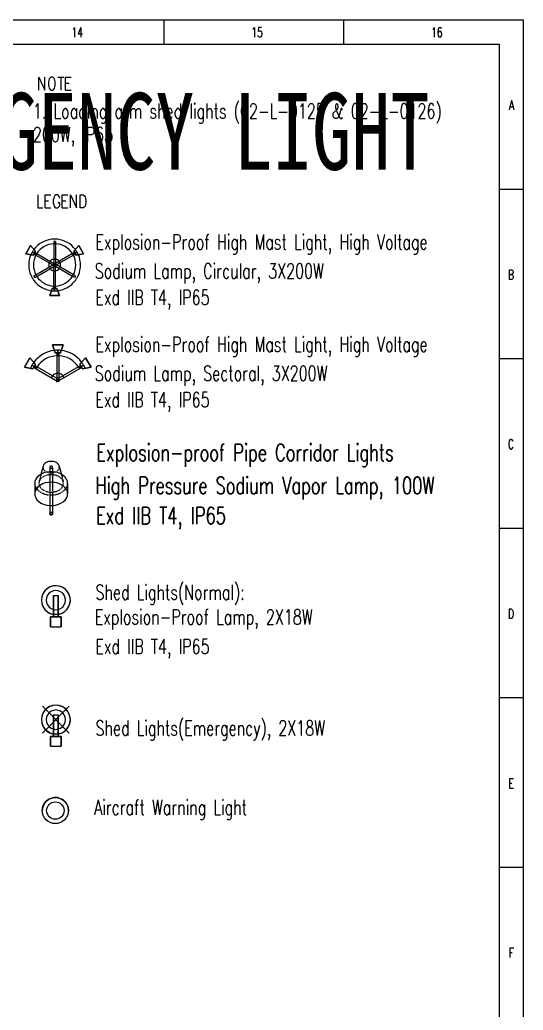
# Model space of a CAD drawing. Header units: millimetres. Extents: x -10610309 to -7681154, y 4147866 to 4574587.
# Drawn here: x -8578628 to -8474613, y 4370126 to 4574587 of the extents above; entities that cross this region are included whole.
import ezdxf
from ezdxf.enums import TextEntityAlignment as Align

# ---------------------------------------------------------------- set-up
doc = ezdxf.new("R2010")
doc.units = ezdxf.units.MM
for name, color, linetype in [('Layer 1', 7, 'Continuous'), ('LGT1', 7, 'Continuous'), ('照明平面设备层', 1, 'Continuous')]:
    doc.layers.add(name, color=color, linetype=linetype)
doc.styles.add('HZTXT', font='simplexs.shx', dxfattribs={"width": 0.7, "bigfont": 'hztxt.shx'})
doc.styles.get("Standard").update_dxf_attribs({"font": 'romanc.SHX', "width": 0.75, "bigfont": 'hztxt.shx'})
doc.styles.add('TEG BORDER', font='txt_qlt.shx', dxfattribs={"width": 0.7, "bigfont": 'hztxt.shx'})

# ---------------------------------------------------------------- blocks, each defined once
blk = doc.blocks.new('TEG BORDER A2')
for p, q in [((519.75, 420), (519.75, 415)), ((556.87, 420), (556.87, 415)), ((594, 385), (589, 385)), ((594, 350), (589, 350)), ((594, 315), (589, 315)), ((594, 280), (589, 280)), ((594, 245), (589, 245))]:
    blk.add_line(p, q)
at = {"color": 5, "lineweight": 15}
blk.add_lwpolyline([(0, 420), (594, 420), (594, 0), (0, 0)], close=True, dxfattribs=at)
blk.add_lwpolyline([(5, 415), (589, 415), (589, 5), (5, 5)], close=True)
at = {"char_height": 2, "width": 2, "style": 'TEG BORDER'}
for s, insert, attachment_point in [('\\pi-0.033333;14', (500.67, 418.41), 1), ('\\pi2.2204e-016;15', (537.8, 418.41), 1), ('\\pi0.033333;16', (574.92, 418.41), 1), ('A', (592.09, 403.39), 3), ('B', (592.09, 368.39), 3), ('C', (592.09, 333.39), 3), ('D', (592.09, 298.39), 3), ('E', (592.09, 263.39), 3), ('F', (592.09, 228.39), 3)]:
    blk.add_mtext(s, dxfattribs=dict(at, insert=insert, attachment_point=attachment_point))

msp = doc.modelspace()

# ---------------------------------------------------------------- linework, layer by layer
at = {"layer": 'Layer 1', "color": 0, "lineweight": 5}
for points in [[(-8574686, 4560063), (-8574686, 4562766), (-8573422, 4560063), (-8573422, 4562766)], [(-8572201, 4562766), (-8572376, 4562635), (-8572550, 4562374), (-8572637, 4562112), (-8572725, 4561720), (-8572725, 4561110), (-8572637, 4560717), (-8572550, 4560456), (-8572376, 4560194), (-8572201, 4560063), (-8571809, 4560063), (-8571635, 4560194), (-8571460, 4560456), (-8571373, 4560717), (-8571286, 4561110), (-8571286, 4561720), (-8571373, 4562112), (-8571460, 4562374), (-8571635, 4562635), (-8571809, 4562766), (-8572201, 4562766)], [(-8570763, 4562766), (-8569499, 4562766)], [(-8570153, 4562766), (-8570153, 4560063)], [(-8569150, 4560063), (-8569150, 4562766), (-8568017, 4562766)], [(-8569150, 4561502), (-8568453, 4561502)], [(-8569150, 4560063), (-8568017, 4560063)], [(-8574897, 4538446), (-8574897, 4535787), (-8573851, 4535787)], [(-8573415, 4535787), (-8573415, 4538446), (-8572238, 4538446)], [(-8573415, 4537182), (-8572674, 4537182)], [(-8570363, 4537793), (-8570451, 4538054), (-8570625, 4538316), (-8570799, 4538446), (-8571192, 4538446), (-8571366, 4538316), (-8571540, 4538054), (-8571628, 4537793), (-8571715, 4537400), (-8571715, 4536790), (-8571628, 4536397), (-8571540, 4536136), (-8571366, 4535918), (-8571192, 4535787), (-8570799, 4535787), (-8570625, 4535918), (-8570451, 4536136), (-8570363, 4536397), (-8570363, 4536790), (-8570799, 4536790)], [(-8569840, 4535787), (-8569840, 4538446), (-8568707, 4538446)], [(-8569840, 4537182), (-8569143, 4537182)], [(-8568140, 4535787), (-8568140, 4538446), (-8566920, 4535787), (-8566920, 4538446)], [(-8566179, 4535787), (-8566179, 4538446), (-8565568, 4538446), (-8565307, 4538316), (-8565133, 4538054), (-8565045, 4537793), (-8564958, 4537400), (-8564958, 4536790), (-8565045, 4536397), (-8565133, 4536136), (-8565307, 4535918), (-8565568, 4535787), (-8566179, 4535787)], [(-8573415, 4535787), (-8572238, 4535787)], [(-8569840, 4535787), (-8568707, 4535787)]]:
    msp.add_lwpolyline(points, dxfattribs=at)
at = {"layer": 'Layer 1', "color": 1, "lineweight": 5}
for points in [[(-8573806, 4482435), (-8574252, 4480751), (-8574301, 4480602)], [(-8573806, 4482435), (-8573856, 4482286)], [(-8573856, 4482236), (-8573806, 4482088)], [(-8570489, 4482435), (-8570588, 4482682), (-8570687, 4482880), (-8570885, 4483029), (-8571132, 4483177), (-8571380, 4483326), (-8571677, 4483376), (-8571974, 4483425), (-8572321, 4483425), (-8572618, 4483376), (-8572915, 4483326), (-8573163, 4483177), (-8573410, 4483029), (-8573608, 4482880), (-8573757, 4482682), (-8573806, 4482435)], [(-8573806, 4481989), (-8573757, 4481890)], [(-8573707, 4481840), (-8573707, 4481742), (-8573657, 4481692)], [(-8572321, 4482385), (-8572370, 4482385), (-8572420, 4482336), (-8572420, 4482286)], [(-8572420, 4482236), (-8572420, 4482138)], [(-8572420, 4482187), (-8572420, 4482138), (-8572370, 4482138), (-8572321, 4482088)], [(-8572420, 4482039), (-8572420, 4481890)], [(-8572420, 4481840), (-8572420, 4481692)], [(-8572123, 4482435), (-8572271, 4482435)], [(-8572271, 4482039), (-8572123, 4482039)], [(-8571974, 4482385), (-8572023, 4482435), (-8572073, 4482435)], [(-8572073, 4482039), (-8572023, 4482039), (-8571974, 4482088)], [(-8571875, 4482236), (-8571875, 4482336), (-8571925, 4482336)], [(-8571925, 4482138), (-8571875, 4482187), (-8571875, 4482236)], [(-8571875, 4482236), (-8571875, 4482138)], [(-8571875, 4482039), (-8571875, 4481890)], [(-8571875, 4481840), (-8571875, 4481692)], [(-8570637, 4481692), (-8570588, 4481791)], [(-8570538, 4481890), (-8570489, 4481989)], [(-8570489, 4482385), (-8570489, 4482435)], [(-8570489, 4482435), (-8570043, 4480751), (-8569993, 4480602)], [(-8570489, 4482088), (-8570439, 4482236)], [(-8570439, 4482236), (-8570439, 4482286)], [(-8568755, 4478721), (-8568755, 4478870), (-8568805, 4479315), (-8569003, 4479761), (-8569251, 4480157), (-8569647, 4480504), (-8570092, 4480801), (-8570637, 4481048), (-8571231, 4481197), (-8571826, 4481246), (-8572469, 4481246), (-8573064, 4481197), (-8573657, 4481048), (-8574202, 4480801), (-8574648, 4480504), (-8575044, 4480157), (-8575292, 4479761), (-8575490, 4479315), (-8575539, 4478870)], [(-8574499, 4479761), (-8574549, 4479612)], [(-8574450, 4479959), (-8574499, 4479810)], [(-8574401, 4480157), (-8574450, 4480008)], [(-8574351, 4480355), (-8574401, 4480206)], [(-8574351, 4479810), (-8574401, 4479711)], [(-8574301, 4480553), (-8574351, 4480404)], [(-8574202, 4479959), (-8574301, 4479860)], [(-8574004, 4480058), (-8574153, 4480008)], [(-8573856, 4480206), (-8573955, 4480108)], [(-8573657, 4480305), (-8573806, 4480256)], [(-8573608, 4481642), (-8573559, 4481543), (-8573509, 4481543)], [(-8573509, 4480404), (-8573608, 4480355)], [(-8573460, 4481494), (-8573360, 4481395)], [(-8573311, 4480454), (-8573410, 4480454)], [(-8573311, 4481345), (-8573163, 4481296)], [(-8573113, 4480553), (-8573212, 4480504)], [(-8573113, 4481246), (-8573064, 4481246), (-8573014, 4481197)], [(-8572915, 4480602), (-8572964, 4480602), (-8573014, 4480553)], [(-8572915, 4481197), (-8572816, 4481147)], [(-8572667, 4480652), (-8572816, 4480602)], [(-8572717, 4481098), (-8572618, 4481098)], [(-8572469, 4480652), (-8572618, 4480652)], [(-8572519, 4481048), (-8572370, 4481048)], [(-8572420, 4481642), (-8572420, 4481494)], [(-8572420, 4481444), (-8572420, 4481296)], [(-8572420, 4481197), (-8572420, 4481098)], [(-8572420, 4480998), (-8572420, 4480850)], [(-8572420, 4480801), (-8572420, 4480652)], [(-8572271, 4480652), (-8572420, 4480652)], [(-8572420, 4480602), (-8572420, 4480454)], [(-8572420, 4480404), (-8572420, 4480256)], [(-8572420, 4480157), (-8572420, 4480058)], [(-8572420, 4479959), (-8572420, 4479810)], [(-8572420, 4479761), (-8572420, 4479612)], [(-8572321, 4481048), (-8572172, 4481048)], [(-8572073, 4480652), (-8572222, 4480652)], [(-8572123, 4481048), (-8571974, 4481048)], [(-8571875, 4480652), (-8571974, 4480652)], [(-8571925, 4481048), (-8571776, 4481048)], [(-8571875, 4481642), (-8571875, 4481494)], [(-8571875, 4481444), (-8571875, 4481296)], [(-8571875, 4481197), (-8571875, 4481098)], [(-8571875, 4480998), (-8571875, 4480850)], [(-8571875, 4480801), (-8571875, 4480652)], [(-8571875, 4480602), (-8571875, 4480454)], [(-8571875, 4480404), (-8571875, 4480256)], [(-8571875, 4480157), (-8571875, 4480058)], [(-8571875, 4479959), (-8571875, 4479810)], [(-8571875, 4479761), (-8571875, 4479612)], [(-8571627, 4480652), (-8571776, 4480652)], [(-8571726, 4481098), (-8571578, 4481098)], [(-8571429, 4480602), (-8571529, 4480602), (-8571578, 4480652)], [(-8571479, 4481147), (-8571380, 4481197)], [(-8571231, 4480553), (-8571380, 4480602)], [(-8571281, 4481197), (-8571182, 4481246)], [(-8571033, 4480504), (-8571083, 4480504), (-8571182, 4480553)], [(-8571132, 4481296), (-8570984, 4481345)], [(-8570835, 4480404), (-8570984, 4480454)], [(-8570934, 4481395), (-8570835, 4481494)], [(-8570786, 4481543), (-8570736, 4481593), (-8570687, 4481642)], [(-8570637, 4480355), (-8570687, 4480355), (-8570786, 4480404)], [(-8570489, 4480206), (-8570588, 4480305)], [(-8570291, 4480108), (-8570439, 4480206)], [(-8570142, 4479959), (-8570241, 4480058)], [(-8569993, 4479810), (-8569993, 4479860), (-8570092, 4479909)], [(-8569993, 4480553), (-8569944, 4480404)], [(-8569944, 4480355), (-8569894, 4480206)], [(-8569894, 4479662), (-8569944, 4479761)], [(-8569894, 4480157), (-8569845, 4480008)], [(-8569845, 4479959), (-8569795, 4479810)], [(-8569795, 4479761), (-8569746, 4479612)], [(-8568755, 4476740), (-8568805, 4477186), (-8569003, 4477632), (-8569300, 4478028), (-8569696, 4478374), (-8570192, 4478671), (-8570786, 4478919), (-8571429, 4479067), (-8572073, 4479117), (-8572717, 4479067), (-8573360, 4478968), (-8573905, 4478770), (-8574450, 4478473), (-8574895, 4478127), (-8575193, 4477730), (-8575440, 4477285), (-8575539, 4476839), (-8575490, 4476394), (-8575341, 4475948), (-8575094, 4475502), (-8574698, 4475156), (-8574252, 4474809), (-8573707, 4474561), (-8573064, 4474413), (-8572420, 4474314)], [(-8575539, 4478870), (-8575539, 4478721)], [(-8575539, 4478870), (-8575539, 4476740)], [(-8575490, 4478671), (-8575490, 4478523)], [(-8575490, 4478424), (-8575440, 4478325)], [(-8575391, 4478226), (-8575341, 4478127)], [(-8575341, 4478077), (-8575292, 4478028), (-8575242, 4477929)], [(-8575242, 4477879), (-8575143, 4477780)], [(-8575094, 4477730), (-8575044, 4477632), (-8574995, 4477582)], [(-8574698, 4479067), (-8574698, 4478919)], [(-8574698, 4478820), (-8574698, 4478721)], [(-8574598, 4479315), (-8574648, 4479216)], [(-8574648, 4479266), (-8574648, 4479117)], [(-8574648, 4478622), (-8574648, 4478523)], [(-8574549, 4479563), (-8574598, 4479414)], [(-8574549, 4479464), (-8574598, 4479364), (-8574598, 4479315)], [(-8574598, 4478424), (-8574598, 4478374), (-8574549, 4478325)], [(-8574450, 4479612), (-8574499, 4479513)], [(-8574499, 4478226), (-8574450, 4478127)], [(-8574401, 4478077), (-8574351, 4477978)], [(-8574301, 4477929), (-8574202, 4477830)], [(-8574153, 4477780), (-8574004, 4477681)], [(-8572420, 4479563), (-8572420, 4479414)], [(-8572420, 4479315), (-8572420, 4479216)], [(-8572420, 4479117), (-8572420, 4478968)], [(-8572420, 4478919), (-8572420, 4478770)], [(-8572420, 4478721), (-8572420, 4478572)], [(-8572420, 4478523), (-8572420, 4478374)], [(-8572420, 4478275), (-8572420, 4478176)], [(-8572420, 4478077), (-8572420, 4477929)], [(-8572420, 4477879), (-8572420, 4477730)], [(-8572420, 4477681), (-8572420, 4477533)], [(-8571875, 4479563), (-8571875, 4479414)], [(-8571875, 4479315), (-8571875, 4479216)], [(-8571875, 4479117), (-8571875, 4478968)], [(-8571875, 4478919), (-8571875, 4478770)], [(-8571875, 4478721), (-8571875, 4478572)], [(-8571875, 4478523), (-8571875, 4478374)], [(-8571875, 4478275), (-8571875, 4478176)], [(-8571875, 4478077), (-8571875, 4477929)], [(-8571875, 4477879), (-8571875, 4477730)], [(-8571875, 4477681), (-8571875, 4477533)], [(-8570241, 4477681), (-8570142, 4477780)], [(-8570092, 4477830), (-8569993, 4477929)], [(-8569944, 4477978), (-8569894, 4478077)], [(-8569746, 4479513), (-8569795, 4479563), (-8569845, 4479612)], [(-8569845, 4478127), (-8569795, 4478226), (-8569746, 4478275)], [(-8569746, 4479563), (-8569696, 4479414)], [(-8569696, 4479315), (-8569746, 4479414)], [(-8569746, 4478325), (-8569696, 4478473)], [(-8569696, 4479315), (-8569647, 4479216)], [(-8569647, 4479117), (-8569647, 4479216)], [(-8569597, 4478870), (-8569647, 4479018)], [(-8569647, 4478721), (-8569597, 4478870)], [(-8569647, 4478523), (-8569647, 4478671)], [(-8569300, 4477582), (-8569251, 4477632), (-8569201, 4477730)], [(-8569152, 4477780), (-8569053, 4477879)], [(-8569053, 4477929), (-8569003, 4478028), (-8568954, 4478077)], [(-8568954, 4478127), (-8568904, 4478226)], [(-8568855, 4478325), (-8568805, 4478424)], [(-8568805, 4478523), (-8568805, 4478671)], [(-8568755, 4478870), (-8568755, 4476740)], [(-8574945, 4477533), (-8574846, 4477433)], [(-8574797, 4477433), (-8574698, 4477334)], [(-8574648, 4477285), (-8574549, 4477186)], [(-8574499, 4477136), (-8574351, 4477087)], [(-8574301, 4477037), (-8574202, 4476988)], [(-8574153, 4476938), (-8574004, 4476889)], [(-8573955, 4477632), (-8573856, 4477533)], [(-8573955, 4476839), (-8573806, 4476790)], [(-8573806, 4477533), (-8573657, 4477433)], [(-8573757, 4476790), (-8573657, 4476740), (-8573608, 4476740)], [(-8573608, 4477433), (-8573509, 4477334)], [(-8573559, 4476691), (-8573410, 4476641)], [(-8573410, 4477334), (-8573311, 4477285)], [(-8573360, 4476641), (-8573212, 4476592)], [(-8573212, 4477236), (-8573113, 4477236)], [(-8573163, 4476592), (-8573064, 4476592), (-8573014, 4476542)], [(-8573014, 4477186), (-8572915, 4477186)], [(-8572964, 4476542), (-8572816, 4476542)], [(-8572816, 4477136), (-8572667, 4477136)], [(-8572717, 4476542), (-8572618, 4476493)], [(-8572618, 4477136), (-8572519, 4477087), (-8572469, 4477087)], [(-8572519, 4476493), (-8572370, 4476493)], [(-8572420, 4477483), (-8572420, 4477334)], [(-8572420, 4477236), (-8572420, 4477087)], [(-8572420, 4477087), (-8572271, 4477087)], [(-8572420, 4477037), (-8572420, 4476889)], [(-8572420, 4476839), (-8572420, 4472878)], [(-8572321, 4476493), (-8572172, 4476493)], [(-8572222, 4477087), (-8572073, 4477087)], [(-8572123, 4476493), (-8571974, 4476493)], [(-8571974, 4477087), (-8571875, 4477087)], [(-8571925, 4476493), (-8571776, 4476493)], [(-8571875, 4477483), (-8571875, 4477334)], [(-8571875, 4477236), (-8571875, 4477087)], [(-8571875, 4477037), (-8571875, 4476889)], [(-8571875, 4476839), (-8571875, 4472878)], [(-8571875, 4474314), (-8571231, 4474413), (-8570637, 4474561), (-8570142, 4474809), (-8569647, 4475106), (-8569251, 4475453), (-8569003, 4475849), (-8568805, 4476295), (-8568755, 4476740)], [(-8571776, 4477087), (-8571627, 4477136)], [(-8571677, 4476493), (-8571578, 4476542)], [(-8571578, 4477136), (-8571429, 4477136)], [(-8571479, 4476542), (-8571330, 4476542)], [(-8571380, 4477186), (-8571231, 4477186)], [(-8571281, 4476542), (-8571231, 4476592), (-8571132, 4476592)], [(-8571182, 4477236), (-8571033, 4477236)], [(-8571083, 4476592), (-8570934, 4476641)], [(-8570984, 4477285), (-8570835, 4477334)], [(-8570885, 4476641), (-8570736, 4476691)], [(-8570786, 4477384), (-8570687, 4477433), (-8570637, 4477433)], [(-8570687, 4476740), (-8570637, 4476740), (-8570538, 4476790)], [(-8570588, 4477433), (-8570489, 4477533)], [(-8570489, 4476790), (-8570340, 4476839)], [(-8570439, 4477582), (-8570291, 4477632)], [(-8570291, 4476889), (-8570142, 4476938)], [(-8570092, 4476988), (-8569993, 4477037)], [(-8569944, 4477087), (-8569795, 4477136)], [(-8569746, 4477186), (-8569647, 4477285)], [(-8569597, 4477334), (-8569498, 4477433)], [(-8569449, 4477433), (-8569350, 4477533)], [(-8572420, 4474314), (-8572271, 4474314)], [(-8572222, 4474314), (-8572073, 4474314)], [(-8572023, 4474314), (-8571875, 4474314)], [(-8572469, 4472730), (-8572519, 4472680), (-8572519, 4472630)], [(-8572469, 4472730), (-8572519, 4472680), (-8572519, 4472630)], [(-8572519, 4472630), (-8572519, 4472581), (-8572469, 4472581)], [(-8572519, 4472630), (-8572519, 4472581), (-8572469, 4472581)], [(-8572321, 4472828), (-8572420, 4472828), (-8572420, 4472779)], [(-8572321, 4472828), (-8572420, 4472828), (-8572420, 4472779)], [(-8572321, 4472779), (-8572370, 4472779), (-8572420, 4472730), (-8572420, 4472680)], [(-8572420, 4472779), (-8572420, 4472630)], [(-8572420, 4472581), (-8572420, 4472531), (-8572370, 4472531), (-8572321, 4472482)], [(-8572420, 4472482), (-8572370, 4472432), (-8572321, 4472432)], [(-8572420, 4472482), (-8572370, 4472432), (-8572321, 4472432)], [(-8572123, 4472878), (-8572271, 4472878)], [(-8572123, 4472878), (-8572271, 4472878)], [(-8572123, 4472828), (-8572271, 4472828)], [(-8572271, 4472482), (-8572222, 4472432), (-8572123, 4472432)], [(-8572271, 4472383), (-8572123, 4472383)], [(-8572271, 4472383), (-8572123, 4472383)], [(-8571925, 4472828), (-8571974, 4472878), (-8572073, 4472878)], [(-8571925, 4472828), (-8571974, 4472878), (-8572073, 4472878)], [(-8571974, 4472779), (-8572023, 4472828), (-8572073, 4472828)], [(-8572073, 4472432), (-8572023, 4472432), (-8571974, 4472482)], [(-8572073, 4472383), (-8572023, 4472383), (-8571974, 4472432), (-8571925, 4472432)], [(-8572073, 4472383), (-8572023, 4472383), (-8571974, 4472432), (-8571925, 4472432)], [(-8571875, 4472630), (-8571875, 4472730), (-8571925, 4472730)], [(-8571925, 4472531), (-8571875, 4472581), (-8571875, 4472630)], [(-8571776, 4472680), (-8571826, 4472730), (-8571875, 4472779)], [(-8571875, 4472779), (-8571875, 4472630)], [(-8571776, 4472680), (-8571826, 4472730), (-8571875, 4472779)], [(-8571875, 4472482), (-8571826, 4472531), (-8571826, 4472581), (-8571776, 4472581)], [(-8571875, 4472482), (-8571826, 4472531), (-8571826, 4472581), (-8571776, 4472581)], [(-8568184, 4454576), (-8568227, 4455274), (-8568402, 4455927), (-8568751, 4456494), (-8569186, 4457017), (-8569753, 4457410), (-8570407, 4457671), (-8571061, 4457758), (-8571758, 4457715), (-8572412, 4457497), (-8572979, 4457148), (-8573459, 4456668), (-8573851, 4456102), (-8574069, 4455448), (-8574156, 4454794)], [(-8568184, 4454794), (-8568271, 4455448), (-8568489, 4456058), (-8568838, 4456625), (-8569317, 4457104), (-8569884, 4457453), (-8570494, 4457671), (-8571192, 4457758), (-8571845, 4457671), (-8572456, 4457453), (-8573023, 4457104), (-8573502, 4456625), (-8573851, 4456058), (-8574069, 4455448), (-8574156, 4454794), (-8574069, 4454097), (-8573851, 4453486), (-8573502, 4452919), (-8573023, 4452440), (-8572456, 4452091), (-8571845, 4451873), (-8571192, 4451786), (-8570494, 4451873), (-8569884, 4452091), (-8569317, 4452440), (-8568838, 4452919), (-8568489, 4453486), (-8568271, 4454097), (-8568184, 4454794)], [(-8569186, 4454794), (-8569230, 4455274), (-8569448, 4455797), (-8569753, 4456189), (-8570189, 4456494), (-8570668, 4456712), (-8571192, 4456756), (-8571671, 4456712), (-8572151, 4456494), (-8572587, 4456189), (-8572892, 4455797), (-8573110, 4455274), (-8573153, 4454794), (-8573110, 4454271), (-8572892, 4453791), (-8572587, 4453355), (-8572151, 4453050), (-8571671, 4452876), (-8571192, 4452789), (-8570668, 4452876), (-8570189, 4453050), (-8569753, 4453355), (-8569448, 4453791), (-8569230, 4454271), (-8569186, 4454794)], [(-8571671, 4455753), (-8571671, 4451307)], [(-8570668, 4451307), (-8571671, 4451307), (-8571671, 4455753)], [(-8570668, 4451307), (-8570668, 4455753), (-8570668, 4451612), (-8570668, 4451307), (-8571671, 4451307)], [(-8571671, 4455753), (-8570668, 4455753)], [(-8571671, 4455753), (-8570668, 4455753)], [(-8574156, 4454794), (-8574069, 4454097), (-8573851, 4453443), (-8573459, 4452832), (-8572935, 4452397), (-8572325, 4452048), (-8571671, 4451830)], [(-8570451, 4451873), (-8569884, 4452091), (-8569317, 4452440), (-8568881, 4452876), (-8568532, 4453399), (-8568315, 4453966), (-8568184, 4454576)], [(-8572281, 4449301), (-8572281, 4451307), (-8570058, 4451307), (-8570058, 4449301)], [(-8572281, 4451307), (-8572281, 4449301)], [(-8570058, 4451307), (-8572281, 4451307)], [(-8570451, 4451873), (-8570668, 4451830), (-8571671, 4451830)], [(-8570058, 4449301), (-8570058, 4451307)], [(-8572281, 4449301), (-8570058, 4449301)], [(-8572281, 4449301), (-8570058, 4449301)], [(-8568184, 4429888), (-8568227, 4430585), (-8568402, 4431239), (-8568751, 4431850), (-8569186, 4432329), (-8569753, 4432721), (-8570407, 4432983), (-8571061, 4433113), (-8571758, 4433027), (-8572412, 4432852), (-8572979, 4432460), (-8573459, 4432024), (-8573851, 4431414), (-8574069, 4430803), (-8574156, 4430106)], [(-8568184, 4430106), (-8568271, 4430760), (-8568489, 4431414), (-8568838, 4431980), (-8569317, 4432460), (-8569884, 4432808), (-8570494, 4433027), (-8571192, 4433113), (-8571845, 4433027), (-8572456, 4432808), (-8573023, 4432460), (-8573502, 4431980), (-8573851, 4431414), (-8574069, 4430760), (-8574156, 4430106), (-8574069, 4429452), (-8573851, 4428798), (-8573502, 4428231), (-8573023, 4427752), (-8572456, 4427403), (-8571845, 4427185), (-8571192, 4427142), (-8570494, 4427185), (-8569884, 4427403), (-8569317, 4427752), (-8568838, 4428231), (-8568489, 4428798), (-8568271, 4429452), (-8568184, 4430106)], [(-8573938, 4427316), (-8568402, 4432896)], [(-8573938, 4432896), (-8568402, 4427316)], [(-8569186, 4430106), (-8569230, 4430629), (-8569448, 4431108), (-8569753, 4431501), (-8570189, 4431850), (-8570668, 4432024), (-8571192, 4432111), (-8571671, 4432024), (-8572151, 4431850), (-8572587, 4431501), (-8572892, 4431108), (-8573110, 4430629), (-8573153, 4430106), (-8573110, 4429583), (-8572892, 4429103), (-8572587, 4428711), (-8572151, 4428362), (-8571671, 4428188), (-8571192, 4428101), (-8570668, 4428188), (-8570189, 4428362), (-8569753, 4428711), (-8569448, 4429103), (-8569230, 4429583), (-8569186, 4430106)], [(-8571671, 4431108), (-8571671, 4426618)], [(-8570668, 4426618), (-8571671, 4426618), (-8571671, 4431108)], [(-8570668, 4426618), (-8570668, 4431108), (-8570668, 4426923), (-8570668, 4426618), (-8571671, 4426618)], [(-8571671, 4431108), (-8570668, 4431108)], [(-8571671, 4431108), (-8570668, 4431108)], [(-8574156, 4430106), (-8574069, 4429408), (-8573851, 4428754), (-8573459, 4428188), (-8572935, 4427708), (-8572325, 4427359), (-8571671, 4427142)], [(-8570451, 4427229), (-8569884, 4427403), (-8569317, 4427752), (-8568881, 4428188), (-8568532, 4428711), (-8568315, 4429278), (-8568184, 4429888)], [(-8572281, 4424613), (-8572281, 4426618), (-8570058, 4426618), (-8570058, 4424613)], [(-8572281, 4426618), (-8572281, 4424613)], [(-8570058, 4426618), (-8572281, 4426618)], [(-8570451, 4427229), (-8570668, 4427142), (-8571671, 4427142)], [(-8570058, 4424613), (-8570058, 4426618)], [(-8572281, 4424613), (-8570058, 4424613)], [(-8572281, 4424613), (-8570058, 4424613)]]:
    msp.add_lwpolyline(points, dxfattribs=at)
at = {"layer": '照明平面设备层', "color": 1, "linetype": 'Continuous'}
for p, q in [((-8571233, 4528833), (-8571622, 4528833)), ((-8571622, 4528833), (-8571428, 4528833)), ((-8571233, 4528833), (-8571622, 4528833)), ((-8571622, 4528833), (-8571428, 4528833)), ((-8571622, 4528833), (-8571622, 4528343)), ((-8571428, 4528833), (-8571233, 4528833)), ((-8571428, 4528833), (-8571233, 4528833)), ((-8571233, 4528833), (-8571233, 4528343)), ((-8577385, 4526290), (-8576413, 4527974)), ((-8576413, 4527974), (-8577385, 4526290)), ((-8576413, 4527974), (-8577385, 4526290)), ((-8577385, 4526290), (-8576413, 4527974)), ((-8576413, 4527974), (-8575394, 4526824)), ((-8576413, 4527974), (-8575394, 4526824)), ((-8575394, 4526824), (-8576413, 4527974)), ((-8576413, 4527974), (-8575394, 4526824)), ((-8575880, 4525982), (-8575394, 4526824)), ((-8575394, 4526824), (-8575880, 4525982)), ((-8575394, 4526824), (-8575880, 4525982)), ((-8575880, 4525982), (-8575394, 4526824)), ((-8571622, 4528343), (-8571622, 4524310)), ((-8571233, 4528343), (-8571233, 4524310)), ((-8566442, 4527974), (-8567462, 4526824)), ((-8566442, 4527974), (-8567462, 4526824)), ((-8567462, 4526824), (-8566442, 4527974)), ((-8567462, 4526824), (-8566442, 4527974)), ((-8566976, 4525982), (-8567462, 4526824)), ((-8567462, 4526824), (-8566976, 4525982)), ((-8567462, 4526824), (-8566976, 4525982)), ((-8566976, 4525982), (-8567462, 4526824)), ((-8566442, 4527974), (-8565470, 4526290)), ((-8565470, 4526290), (-8566442, 4527974)), ((-8565470, 4526290), (-8566442, 4527974)), ((-8566442, 4527974), (-8565470, 4526290)), ((-8577385, 4526290), (-8575880, 4525982)), ((-8577385, 4526290), (-8575880, 4525982)), ((-8575880, 4525982), (-8577385, 4526290)), ((-8575880, 4525982), (-8577385, 4526290)), ((-8575637, 4526403), (-8576057, 4526646)), ((-8576057, 4526646), (-8575637, 4526403)), ((-8575637, 4526403), (-8576057, 4526646)), ((-8576057, 4526646), (-8575637, 4526403)), ((-8575539, 4526571), (-8575734, 4526235)), ((-8575539, 4526571), (-8575734, 4526235)), ((-8575734, 4526235), (-8575309, 4525990)), ((-8575637, 4526403), (-8575216, 4526160)), ((-8575251, 4526180), (-8575637, 4526403)), ((-8575637, 4526403), (-8575216, 4526160)), ((-8575251, 4526180), (-8575637, 4526403)), ((-8575539, 4526571), (-8575115, 4526326)), ((-8575309, 4525990), (-8571816, 4523973)), ((-8575216, 4526160), (-8575251, 4526180)), ((-8575216, 4526160), (-8575251, 4526180)), ((-8575115, 4526326), (-8571622, 4524310)), ((-8567741, 4526326), (-8571233, 4524310)), ((-8567546, 4525990), (-8571039, 4523973)), ((-8567316, 4526571), (-8567741, 4526326)), ((-8567219, 4526403), (-8567640, 4526160)), ((-8567219, 4526403), (-8567640, 4526160)), ((-8567640, 4526160), (-8567605, 4526180)), ((-8567640, 4526160), (-8567605, 4526180)), ((-8567605, 4526180), (-8567219, 4526403)), ((-8567605, 4526180), (-8567219, 4526403)), ((-8567122, 4526235), (-8567546, 4525990)), ((-8567316, 4526571), (-8567122, 4526235)), ((-8567316, 4526571), (-8567122, 4526235)), ((-8567219, 4526403), (-8566798, 4526646)), ((-8566798, 4526646), (-8567219, 4526403)), ((-8567219, 4526403), (-8566798, 4526646)), ((-8566798, 4526646), (-8567219, 4526403)), ((-8565470, 4526290), (-8566976, 4525982)), ((-8565470, 4526290), (-8566976, 4525982)), ((-8566976, 4525982), (-8565470, 4526290)), ((-8565470, 4526290), (-8566976, 4525982)), ((-8575309, 4521957), (-8571816, 4523973)), ((-8575115, 4521620), (-8571622, 4523636)), ((-8571816, 4523973), (-8571525, 4524141)), ((-8571816, 4523973), (-8571525, 4523805)), ((-8571622, 4524310), (-8571330, 4524141)), ((-8571622, 4524310), (-8571622, 4523973)), ((-8571233, 4523973), (-8571622, 4523973)), ((-8571622, 4523973), (-8571428, 4523973)), ((-8571428, 4523973), (-8571622, 4523973)), ((-8571622, 4523973), (-8571233, 4523973)), ((-8571622, 4523636), (-8571622, 4523973)), ((-8571622, 4523636), (-8571330, 4523805)), ((-8571622, 4519603), (-8571622, 4523636)), ((-8571233, 4524310), (-8571525, 4524141)), ((-8571428, 4523973), (-8571525, 4524141)), ((-8571525, 4524141), (-8571330, 4523805)), ((-8571330, 4523805), (-8571525, 4524141)), ((-8571525, 4524141), (-8571428, 4523973)), ((-8571525, 4523805), (-8571330, 4524141)), ((-8571330, 4524141), (-8571525, 4523805)), ((-8571428, 4523973), (-8571525, 4523805)), ((-8571525, 4523805), (-8571428, 4523973)), ((-8571233, 4523636), (-8571525, 4523805)), ((-8571330, 4524141), (-8571428, 4523973)), ((-8571428, 4523973), (-8571330, 4524141)), ((-8571330, 4523805), (-8571428, 4523973)), ((-8571428, 4523973), (-8571330, 4523805)), ((-8571428, 4523973), (-8571233, 4523973)), ((-8571233, 4523973), (-8571428, 4523973)), ((-8571039, 4523973), (-8571330, 4524141)), ((-8571039, 4523973), (-8571330, 4523805)), ((-8571233, 4524310), (-8571233, 4523973)), ((-8571233, 4523636), (-8571233, 4523973)), ((-8571233, 4519603), (-8571233, 4523636)), ((-8567741, 4521620), (-8571233, 4523636)), ((-8567546, 4521957), (-8571039, 4523973)), ((-8575734, 4521711), (-8575309, 4521957)), ((-8575539, 4521375), (-8575734, 4521711)), ((-8575539, 4521375), (-8575734, 4521711)), ((-8575539, 4521375), (-8575115, 4521620)), ((-8567316, 4521375), (-8567741, 4521620)), ((-8567122, 4521711), (-8567546, 4521957)), ((-8567122, 4521711), (-8567316, 4521375)), ((-8567122, 4521711), (-8567316, 4521375)), ((-8571914, 4519113), (-8572400, 4517655)), ((-8572400, 4517655), (-8571914, 4519113)), ((-8572400, 4517655), (-8571914, 4519113)), ((-8572400, 4517655), (-8571914, 4519113)), ((-8570942, 4519113), (-8571914, 4519113)), ((-8571914, 4519113), (-8570942, 4519113)), ((-8571914, 4519113), (-8570942, 4519113)), ((-8570942, 4519113), (-8571914, 4519113)), ((-8571622, 4519113), (-8571622, 4519603)), ((-8571233, 4519113), (-8571622, 4519113)), ((-8571233, 4519113), (-8571622, 4519113)), ((-8571428, 4519559), (-8571428, 4519599)), ((-8571428, 4519599), (-8571428, 4518627)), ((-8571428, 4519559), (-8571428, 4519599)), ((-8571428, 4519599), (-8571428, 4518627)), ((-8571428, 4519113), (-8571428, 4519559)), ((-8571428, 4519113), (-8571428, 4519559)), ((-8571428, 4518627), (-8571428, 4519113)), ((-8571428, 4518627), (-8571428, 4519113)), ((-8571233, 4519113), (-8571233, 4519603)), ((-8570456, 4517655), (-8570942, 4519113)), ((-8570456, 4517655), (-8570942, 4519113)), ((-8570942, 4519113), (-8570456, 4517655)), ((-8570942, 4519113), (-8570456, 4517655)), ((-8570456, 4517655), (-8572400, 4517655)), ((-8572400, 4517655), (-8570456, 4517655)), ((-8572400, 4517655), (-8570456, 4517655)), ((-8570456, 4517655), (-8572400, 4517655)), ((-8571339, 4505805), (-8571899, 4507485)), ((-8571899, 4507485), (-8571339, 4505805)), ((-8571899, 4507485), (-8571339, 4505805)), ((-8571899, 4507485), (-8571339, 4505805)), ((-8569659, 4507485), (-8571899, 4507485)), ((-8571899, 4507485), (-8569659, 4507485)), ((-8571899, 4507485), (-8569659, 4507485)), ((-8569659, 4507485), (-8571899, 4507485)), ((-8570779, 4506365), (-8570779, 4505805)), ((-8570779, 4505245), (-8570779, 4506365)), ((-8570779, 4506365), (-8570779, 4505805)), ((-8570779, 4505245), (-8570779, 4506365)), ((-8569659, 4507485), (-8570219, 4505805)), ((-8569659, 4507485), (-8570219, 4505805)), ((-8570219, 4505805), (-8569659, 4507485)), ((-8570219, 4505805), (-8569659, 4507485)), ((-8577644, 4502875), (-8576524, 4504815)), ((-8576524, 4504815), (-8577644, 4502875)), ((-8576524, 4504815), (-8577644, 4502875)), ((-8577644, 4502875), (-8576524, 4504815)), ((-8576524, 4504815), (-8575349, 4503490)), ((-8576524, 4504815), (-8575349, 4503490)), ((-8575349, 4503490), (-8576524, 4504815)), ((-8576524, 4504815), (-8575349, 4503490)), ((-8570219, 4505805), (-8571339, 4505805)), ((-8571339, 4505805), (-8570219, 4505805)), ((-8571339, 4505805), (-8570219, 4505805)), ((-8570219, 4505805), (-8571339, 4505805)), ((-8570555, 4505805), (-8571003, 4505805)), ((-8571003, 4505805), (-8570779, 4505805)), ((-8570555, 4505805), (-8571003, 4505805)), ((-8571003, 4505805), (-8570779, 4505805)), ((-8571003, 4505805), (-8571003, 4505240)), ((-8571003, 4505240), (-8571003, 4500593)), ((-8570779, 4505805), (-8570555, 4505805)), ((-8570779, 4505805), (-8570555, 4505805)), ((-8570555, 4505805), (-8570555, 4505240)), ((-8570555, 4505240), (-8570555, 4500593)), ((-8565035, 4504815), (-8566209, 4503490)), ((-8565035, 4504815), (-8566209, 4503490)), ((-8566209, 4503490), (-8565035, 4504815)), ((-8566209, 4503490), (-8565035, 4504815)), ((-8565035, 4504815), (-8563915, 4502875)), ((-8563915, 4502875), (-8565035, 4504815)), ((-8563915, 4502875), (-8565035, 4504815)), ((-8565035, 4504815), (-8563915, 4502875)), ((-8577644, 4502875), (-8575909, 4502520)), ((-8577644, 4502875), (-8575909, 4502520)), ((-8575909, 4502520), (-8577644, 4502875)), ((-8575909, 4502520), (-8577644, 4502875)), ((-8575629, 4503005), (-8576114, 4503285)), ((-8576114, 4503285), (-8575629, 4503005)), ((-8575629, 4503005), (-8576114, 4503285)), ((-8576114, 4503285), (-8575629, 4503005)), ((-8575909, 4502520), (-8575349, 4503490)), ((-8575349, 4503490), (-8575909, 4502520)), ((-8575349, 4503490), (-8575909, 4502520)), ((-8575909, 4502520), (-8575349, 4503490)), ((-8575517, 4503199), (-8575741, 4502811)), ((-8575517, 4503199), (-8575741, 4502811)), ((-8575741, 4502811), (-8575252, 4502528)), ((-8575629, 4503005), (-8575144, 4502725)), ((-8575184, 4502748), (-8575629, 4503005)), ((-8575629, 4503005), (-8575144, 4502725)), ((-8575184, 4502748), (-8575629, 4503005)), ((-8575517, 4503199), (-8575028, 4502916)), ((-8575252, 4502528), (-8571227, 4500205)), ((-8575144, 4502725), (-8575184, 4502748)), ((-8575144, 4502725), (-8575184, 4502748)), ((-8575028, 4502916), (-8571003, 4500593)), ((-8566531, 4502916), (-8570555, 4500593)), ((-8566307, 4502528), (-8570331, 4500205)), ((-8566041, 4503199), (-8566531, 4502916)), ((-8565929, 4503005), (-8566414, 4502725)), ((-8565929, 4503005), (-8566414, 4502725)), ((-8566414, 4502725), (-8566374, 4502748)), ((-8566414, 4502725), (-8566374, 4502748)), ((-8566374, 4502748), (-8565929, 4503005)), ((-8566374, 4502748), (-8565929, 4503005)), ((-8565817, 4502811), (-8566307, 4502528)), ((-8565649, 4502520), (-8566209, 4503490)), ((-8566209, 4503490), (-8565649, 4502520)), ((-8566209, 4503490), (-8565649, 4502520)), ((-8565649, 4502520), (-8566209, 4503490)), ((-8566041, 4503199), (-8565817, 4502811)), ((-8566041, 4503199), (-8565817, 4502811)), ((-8565929, 4503005), (-8565444, 4503285)), ((-8565444, 4503285), (-8565929, 4503005)), ((-8565929, 4503005), (-8565444, 4503285)), ((-8565444, 4503285), (-8565929, 4503005)), ((-8563915, 4502875), (-8565649, 4502520)), ((-8563915, 4502875), (-8565649, 4502520)), ((-8565649, 4502520), (-8563915, 4502875)), ((-8563915, 4502875), (-8565649, 4502520)), ((-8571227, 4500205), (-8570891, 4500399)), ((-8571227, 4500205), (-8570891, 4500011)), ((-8571003, 4500593), (-8570667, 4500399)), ((-8571003, 4500593), (-8571003, 4500205)), ((-8570555, 4500205), (-8571003, 4500205)), ((-8571003, 4500205), (-8570779, 4500205)), ((-8570779, 4500205), (-8571003, 4500205)), ((-8571003, 4500205), (-8570555, 4500205)), ((-8571003, 4499817), (-8571003, 4500205)), ((-8570555, 4500593), (-8570891, 4500399)), ((-8570779, 4500205), (-8570891, 4500399)), ((-8570891, 4500399), (-8570667, 4500011)), ((-8570667, 4500011), (-8570891, 4500399)), ((-8570891, 4500399), (-8570779, 4500205)), ((-8570891, 4500011), (-8570667, 4500399)), ((-8570667, 4500399), (-8570891, 4500011)), ((-8570779, 4500205), (-8570891, 4500011)), ((-8570891, 4500011), (-8570779, 4500205)), ((-8570667, 4500399), (-8570779, 4500205)), ((-8570779, 4500205), (-8570667, 4500399)), ((-8570667, 4500011), (-8570779, 4500205)), ((-8570779, 4500205), (-8570667, 4500011)), ((-8570779, 4500205), (-8570555, 4500205)), ((-8570555, 4500205), (-8570779, 4500205)), ((-8570331, 4500205), (-8570667, 4500399)), ((-8570331, 4500205), (-8570667, 4500011)), ((-8570555, 4500593), (-8570555, 4500205)), ((-8570555, 4499817), (-8570555, 4500205)), ((-8571003, 4499817), (-8570667, 4500011)), ((-8570555, 4499817), (-8570891, 4500011))]:
    msp.add_line(p, q, dxfattribs=at)
for centre, radius in [((-8571428, 4523973), 243), ((-8571428, 4523973), 243), ((-8570779, 4500205), 280), ((-8570779, 4500205), 280), ((-8571279, 4411343), 2698), ((-8571279, 4411343), 1799)]:
    msp.add_circle(centre, radius, dxfattribs=at)
for centre, radius, start, end in [((-8571428, 4523973), 5346, 96.86074, 143.17429), ((-8571428, 4523973), 5346, 90, 96.86074), ((-8571428, 4523973), 5346, 83.18043, 90), ((-8571428, 4523973), 5346, 36.82571, 83.18043), ((-8571428, 4523973), 5346, 143.17429, 150), ((-8571428, 4523973), 4374, 92.54732, 147.45268), ((-8571428, 4523973), 4374, 90, 92.54732), ((-8571428, 4523973), 4374, 87.45268, 90), ((-8571428, 4523973), 4374, 32.54732, 87.45268), ((-8571428, 4523973), 5346, 30, 36.82571), ((-8571428, 4523973), 5346, 156.82571, 203.17429), ((-8571428, 4523973), 5346, 150, 156.82571), ((-8571428, 4523973), 4374, 152.54732, 207.45268), ((-8571428, 4523973), 4374, 150, 152.54732), ((-8571428, 4523973), 4374, 147.45268, 150), ((-8571428, 4523973), 1215, 140.7931, 159.2069), ((-8571428, 4523973), 1215, 140.7931, 159.2069), ((-8571428, 4523973), 1215, 99.2069, 140.7931), ((-8571428, 4523973), 1215, 99.2069, 140.7931), ((-8571428, 4523973), 1215, 80.7931, 99.2069), ((-8571428, 4523973), 1215, 80.7931, 99.2069), ((-8571428, 4523973), 1215, 39.2069, 80.7931), ((-8571428, 4523973), 1215, 39.2069, 80.7931), ((-8571428, 4523973), 1215, 20.7931, 39.2069), ((-8571428, 4523973), 1215, 20.7931, 39.2069), ((-8571428, 4523973), 4374, 30, 32.54732), ((-8571428, 4523973), 4374, 27.45268, 30), ((-8571428, 4523973), 4374, 332.54732, 27.45268), ((-8571428, 4523973), 5346, 23.17429, 30), ((-8571428, 4523973), 5346, 336.82571, 23.17429), ((-8571428, 4523973), 1215, 159.2069, 200.7931), ((-8571428, 4523973), 1215, 159.2069, 200.7931), ((-8571428, 4523973), 1215, 200.7931, 219.2069), ((-8571428, 4523973), 1215, 200.7931, 219.2069), ((-8571428, 4523973), 1215, 219.2069, 260.7931), ((-8571428, 4523973), 1215, 219.2069, 260.7931), ((-8571428, 4523973), 1215, 260.7931, 270), ((-8571428, 4523973), 1215, 260.7931, 279.2069), ((-8571428, 4523973), 1215, 270, 279.2069), ((-8571428, 4523973), 1215, 279.2069, 320.7931), ((-8571428, 4523973), 1215, 279.2069, 320.7931), ((-8571428, 4523973), 1215, 320.7931, 339.2069), ((-8571428, 4523973), 1215, 320.7931, 339.2069), ((-8571428, 4523973), 1215, 339.2069, 20.7931), ((-8571428, 4523973), 1215, 0, 20.7931), ((-8571428, 4523973), 1215, 339.2069, 0), ((-8571428, 4523973), 5346, 203.17429, 210), ((-8571428, 4523973), 5346, 210, 216.82571), ((-8571428, 4523973), 5346, 216.82571, 263.17429), ((-8571428, 4523973), 4374, 207.45268, 210), ((-8571428, 4523973), 4374, 210, 212.54732), ((-8571428, 4523973), 4374, 212.54732, 267.45268), ((-8571428, 4523973), 4374, 272.54732, 327.45268), ((-8571428, 4523973), 5346, 276.82571, 323.17429), ((-8571428, 4523973), 4374, 327.45268, 330), ((-8571428, 4523973), 4374, 330, 332.54732), ((-8571428, 4523973), 5346, 323.17429, 330), ((-8571428, 4523973), 5346, 330, 336.82571), ((-8571428, 4523973), 5346, 263.17429, 270), ((-8571428, 4523973), 4374, 267.45268, 270), ((-8571428, 4523973), 4374, 270, 272.54732), ((-8571428, 4523973), 5346, 270, 276.82571), ((-8570779, 4500205), 6160, 96.86074, 143.17429), ((-8570779, 4500205), 6160, 90, 96.86074), ((-8570779, 4500205), 6160, 83.18043, 90), ((-8570779, 4500205), 6160, 36.82571, 83.18043), ((-8570779, 4500205), 5040, 92.54732, 147.45268), ((-8570779, 4500205), 5040, 90, 92.54732), ((-8570779, 4500205), 5040, 87.45268, 90), ((-8570779, 4500205), 5040, 32.54732, 87.45268), ((-8570779, 4500205), 6160, 150, 156.82571), ((-8570779, 4500205), 6160, 143.17429, 150), ((-8570779, 4500205), 5040, 150, 152.54732), ((-8570779, 4500205), 5040, 147.45268, 150), ((-8570779, 4500205), 5040, 30, 32.54732), ((-8570779, 4500205), 5040, 27.45268, 30), ((-8570779, 4500205), 6160, 30, 36.82571), ((-8570779, 4500205), 6160, 23.17429, 30), ((-8570779, 4500205), 1400, 140.7931, 159.2069), ((-8570779, 4500205), 1400, 140.7931, 159.2069), ((-8570779, 4500205), 1400, 99.2069, 140.7931), ((-8570779, 4500205), 1400, 99.2069, 140.7931), ((-8570779, 4500205), 1400, 80.7931, 99.2069), ((-8570779, 4500205), 1400, 80.7931, 99.2069), ((-8570779, 4500205), 1400, 39.2069, 80.7931), ((-8570779, 4500205), 1400, 39.2069, 80.7931), ((-8570779, 4500205), 1400, 20.7931, 39.2069), ((-8570779, 4500205), 1400, 20.7931, 39.2069), ((-8571279, 4411343), 2698, 356.0835, 180)]:
    msp.add_arc(centre, radius, start, end, dxfattribs=at)

# ---------------------------------------------------------------- block references
at = {"xscale": 1000, "yscale": 1000, "zscale": 1000}
msp.add_blockref('TEG BORDER A2', (-9068613, 4154587), dxfattribs=at)

# ---------------------------------------------------------------- texts
at = {"lineweight": 5}
note = msp.add_mtext_dynamic_manual_height_columns('{\\fSimSun|b0|i0|c0|p2;NORMAL AND EMERGENCY LIGHT\\P}', width=345163.11, gutter_width=0, heights=[7.73, 0], dxfattribs=dict(at, insert=(-9049506, 4559489), char_height=15859.1, attachment_point=1))
at = {"layer": 'LGT1', "color": 7, "lineweight": -3, "style": 'HZTXT', "width": 0.7}
for s, p in [('1. Loading arm shed lights (02-L-0125 & 02-L-0126)', (-8575917, 4555731)), ('200W, IP65', (-8575917, 4550908)), ('Aircraft Warning Light', (-8563263, 4412000))]:
    msp.add_text(s, height=3087, dxfattribs=at).set_placement(p, align=Align.MIDDLE_LEFT)
for s, height, p in [('Explosion-Proof High Mast Light, High Voltage', 3087, (-8562997, 4527168)), ('Sodium Lamp, Circular, 3X200W', 3087, (-8563147, 4521187)), ('Exd IIB T4, IP65', 3087, (-8563042, 4515728)), ('Explosion-Proof High Mast Light, High Voltage', 3087, (-8562997, 4506049)), ('Sodium Lamp, Sectoral, 3X200W', 3087, (-8563147, 4500069)), ('Exd IIB T4, IP65', 3087, (-8563042, 4494610)), ('Explosion-proof Pipe Corridor Lights ', 3506.58, (-8562814, 4483488)), ('High Pressure Sodium Vapor Lamp, 100W', 3506.58, (-8562984, 4476695)), ('Exd IIB T4, IP65', 3506.58, (-8562865, 4470494)), ('Shed Lights(Normal):', 3087, (-8562997, 4454872)), ('Explosion-Proof Lamp, 2X18W', 3087, (-8563147, 4449770)), ('Exd IIB T4, IP65', 3087, (-8563042, 4443667)), ('Shed Lights(Emergency), 2X18W', 3087, (-8562997, 4426824))]:
    msp.add_text(s, height=height, dxfattribs=at).set_placement(p)

doc.saveas('drawing.dxf')
